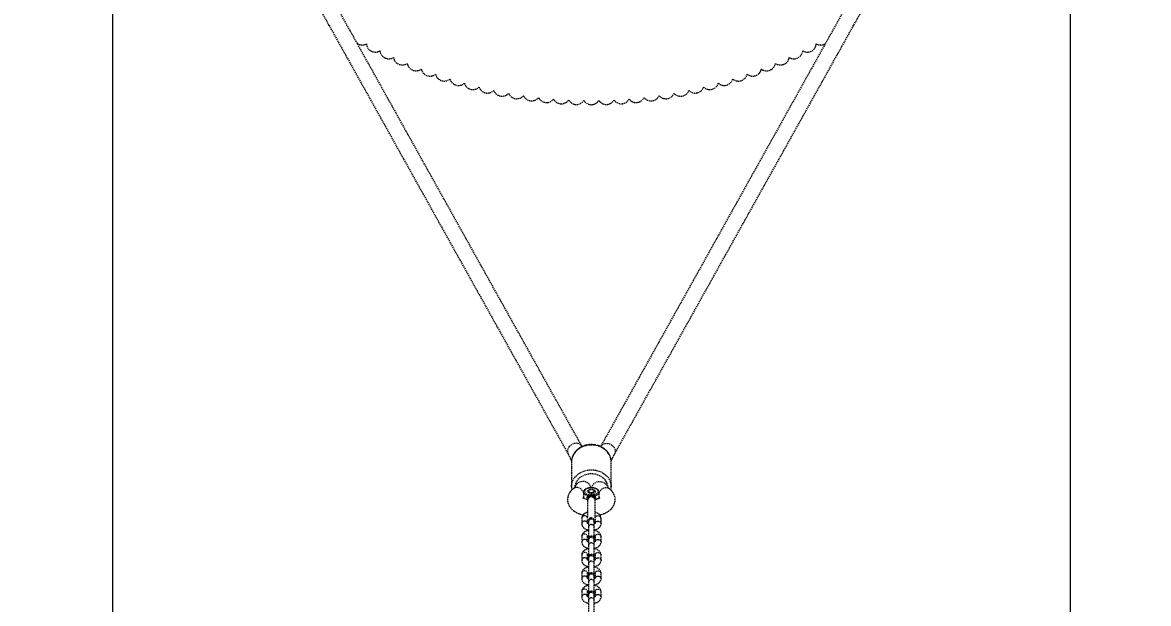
# Model space of a CAD drawing. Header units: millimetres. Extents: x -4197 to 3701, y -3900 to 3375.
# Drawn here: x -375 to 760, y -1017 to -431 of the extents above; entities that cross this region are included whole.
import ezdxf

# ---------------------------------------------------------------- set-up
doc = ezdxf.new("R2010")
doc.units = ezdxf.units.MM
doc.linetypes.add('HIDDEN', pattern=[1.905, 1.27, -0.635])
for name, color, linetype in [('DIKOM_ОБЪЕКТ', 7, 'Continuous'), ('DIKOM_РАЗМЕР_ЗОНА', 7, 'Continuous'), ('DIKOM_РАЗМЕР_ОБЪЕКТА', 7, 'Continuous')]:
    doc.layers.add(name, color=color, linetype=linetype)
doc.styles.add('style1', font='arialbd.ttf', dxfattribs={"width": 0.8})
doc.dimstyles.new('1-50', dxfattribs={"dimtxt": 300, "dimasz": 200, "dimexe": 100, "dimexo": 0, "dimgap": 100, "dimtad": 1, "dimtxsty": 'style1', "dimcen": 200, "dimclrd": 7, "dimclre": 7, "dimclrt": 7, "dimadec": 1, "dimazin": 2, "dimtfac": 1, "dimtmove": 0, "dimatfit": 2, "dimfxl": 0, "dimlwd": 25, "dimlwe": 18, "dimarcsym": 0})

# ---------------------------------------------------------------- blocks, each defined once
blk = doc.blocks.new('*D0')
at = {"layer": 'Defpoints', "color": 0, "transparency": 16777216}
for p in [(-3303.3, 145.9), (3700.7, 145.9), (-3303.3, -3800)]:
    blk.add_point(p, dxfattribs=at)
at = {"layer": 'DIKOM_РАЗМЕР_ЗОНА', "color": 7, "lineweight": 18, "transparency": 16777216}
for p, q in [((-3303.3, 145.9), (-3303.3, -3900)), ((3700.7, 145.9), (3700.7, -3900))]:
    blk.add_line(p, q, dxfattribs=at)
at = {"layer": 'DIKOM_РАЗМЕР_ЗОНА', "color": 7, "lineweight": 25, "transparency": 16777216}
blk.add_line((3500.7, -3800), (-3103.3, -3800), dxfattribs=at)
at = {"layer": 'DIKOM_РАЗМЕР_ЗОНА', "color": 7, "transparency": 16777216}
for points in [[(-3103.3, -3766.6), (-3103.3, -3833.3), (-3303.3, -3800)], [(3500.7, -3766.6), (3500.7, -3833.3), (3700.7, -3800)]]:
    blk.add_solid(points, dxfattribs=at)
at = {"layer": 'DIKOM_РАЗМЕР_ЗОНА', "color": 7, "transparency": 16777216, "insert": (198.7, -3521.3), "char_height": 300, "attachment_point": 5, "style": 'style1'}
blk.add_mtext('{\\fArial|b0|i0|c204|p34;\\H1.16667x;7005}', dxfattribs=at)
blk = doc.blocks.new('*D1')
at = {"layer": 'Defpoints', "color": 0, "transparency": 16777216}
for p in [(-283.7, 193.8), (681.2, 193.8), (-283.7, -2258.9)]:
    blk.add_point(p, dxfattribs=at)
at = {"layer": 'DIKOM_РАЗМЕР_ОБЪЕКТА', "color": 7, "lineweight": 18, "transparency": 16777216}
for p, q in [((-283.7, 193.8), (-283.7, -2358.9)), ((681.2, 193.8), (681.2, -2358.9))]:
    blk.add_line(p, q, dxfattribs=at)
at = {"layer": 'DIKOM_РАЗМЕР_ОБЪЕКТА', "color": 7, "lineweight": 25, "transparency": 16777216}
blk.add_line((481.2, -2258.9), (-83.7, -2258.9), dxfattribs=at)
at = {"layer": 'DIKOM_РАЗМЕР_ОБЪЕКТА', "color": 7, "transparency": 16777216}
for points in [[(-83.7, -2225.6), (-83.7, -2292.2), (-283.7, -2258.9)], [(481.2, -2225.6), (481.2, -2292.2), (681.2, -2258.9)]]:
    blk.add_solid(points, dxfattribs=at)
at = {"layer": 'DIKOM_РАЗМЕР_ОБЪЕКТА', "color": 7, "transparency": 16777216, "insert": (198.7, -1980.2), "char_height": 300, "attachment_point": 5, "style": 'style1'}
blk.add_mtext('{\\fArial|b0|i0|c204|p34;\\H1.16667x;965}', dxfattribs=at)
blk = doc.blocks.new('*D2')
at = {"layer": 'Defpoints', "color": 0, "transparency": 16777216}
for p in [(-934.1, 1825.4), (198.7, 1825.4), (198.7, -1533.6)]:
    blk.add_point(p, dxfattribs=at)
at = {"layer": 'DIKOM_РАЗМЕР_ОБЪЕКТА', "color": 7, "lineweight": 18, "transparency": 16777216}
for p, q in [((198.7, 1825.4), (-1034.1, 1825.4)), ((198.7, -1533.6), (-1034.1, -1533.6))]:
    blk.add_line(p, q, dxfattribs=at)
at = {"layer": 'DIKOM_РАЗМЕР_ОБЪЕКТА', "color": 7, "lineweight": 25, "transparency": 16777216}
blk.add_line((-934.1, -1333.6), (-934.1, 1625.4), dxfattribs=at)
at = {"layer": 'DIKOM_РАЗМЕР_ОБЪЕКТА', "color": 7, "transparency": 16777216}
for points in [[(-967.4, 1625.4), (-900.7, 1625.4), (-934.1, 1825.4)], [(-967.4, -1333.6), (-900.7, -1333.6), (-934.1, -1533.6)]]:
    blk.add_solid(points, dxfattribs=at)
at = {"layer": 'DIKOM_РАЗМЕР_ОБЪЕКТА', "color": 7, "transparency": 16777216, "insert": (-1212.9, 33.6), "char_height": 300, "attachment_point": 5, "rotation": 90, "style": 'style1'}
blk.add_mtext('{\\fArial|b0|i0|c204|p34;\\H1.16667x;3360}', dxfattribs=at)
blk = doc.blocks.new('*D3')
at = {"layer": 'Defpoints', "color": 0, "transparency": 16777216}
for p in [(-3721.9, 3375.4), (198.7, 3375.4), (198.7, -3083.6)]:
    blk.add_point(p, dxfattribs=at)
at = {"layer": 'DIKOM_РАЗМЕР_ЗОНА', "color": 7, "lineweight": 18, "transparency": 16777216}
for p, q in [((198.7, 3375.4), (-3821.9, 3375.4)), ((198.7, -3083.6), (-3821.9, -3083.6))]:
    blk.add_line(p, q, dxfattribs=at)
at = {"layer": 'DIKOM_РАЗМЕР_ЗОНА', "color": 7, "lineweight": 25, "transparency": 16777216}
blk.add_line((-3721.9, -2883.6), (-3721.9, 3175.4), dxfattribs=at)
at = {"layer": 'DIKOM_РАЗМЕР_ЗОНА', "color": 7, "transparency": 16777216}
for points in [[(-3755.3, 3175.4), (-3688.6, 3175.4), (-3721.9, 3375.4)], [(-3755.3, -2883.6), (-3688.6, -2883.6), (-3721.9, -3083.6)]]:
    blk.add_solid(points, dxfattribs=at)
at = {"layer": 'DIKOM_РАЗМЕР_ЗОНА', "color": 7, "transparency": 16777216, "insert": (-4000.6, 193.2), "char_height": 300, "attachment_point": 5, "rotation": 90, "style": 'style1'}
blk.add_mtext('{\\fArial|b0|i0|c204|p34;\\H1.16667x;6460}', dxfattribs=at)

msp = doc.modelspace()

# ---------------------------------------------------------------- linework, layer by layer
at = {"layer": 'DIKOM_ОБЪЕКТ', "color": 7, "linetype": 'HIDDEN', "lineweight": 15}
for p, q in [((189.287, -858.537), (-81.284, -373.295)), ((478.722, -373.295), (208.151, -858.537)), ((-95.258, -381.087), (175.313, -866.329)), ((222.126, -866.329), (492.697, -381.087)), ((178.719, -874.326), (178.719, -899.299)), ((218.719, -899.299), (218.719, -874.326)), ((178.719, -899.299), (178.722, -899.036)), ((190.844, -904.862), (190.844, -909.644)), ((196.34, -902.63), (195.547, -903.167)), ((201.891, -903.167), (201.098, -902.63)), ((206.594, -909.644), (206.594, -904.862)), ((194.919, -911.137), (194.919, -911.935)), ((194.919, -911.935), (194.919, -913.39)), ((194.919, -913.39), (194.919, -930.696)), ((202.519, -911.935), (202.519, -911.152)), ((202.519, -913.39), (202.519, -911.935)), ((202.519, -930.696), (202.519, -913.39)), ((188.969, -931.162), (188.969, -936.625)), ((194.969, -936.139), (194.969, -931.612)), ((195.719, -933.647), (195.719, -934.632)), ((195.719, -934.632), (195.719, -940.095)), ((195.719, -940.095), (195.719, -952.116)), ((201.719, -934.632), (201.719, -933.647)), ((201.719, -940.095), (201.719, -934.632)), ((201.719, -952.116), (201.719, -940.095)), ((202.469, -931.612), (202.469, -936.088)), ((208.469, -936.655), (208.469, -931.162)), ((188.969, -949.632), (188.969, -955.094)), ((194.969, -954.608), (194.969, -949.632)), ((195.719, -952.116), (195.719, -953.102)), ((195.719, -953.102), (195.719, -958.565)), ((201.719, -953.102), (201.719, -952.116)), ((201.719, -958.565), (201.719, -953.102)), ((202.469, -949.632), (202.469, -954.557)), ((208.469, -955.124), (208.469, -949.632)), ((195.719, -958.565), (195.719, -970.586)), ((201.719, -970.586), (201.719, -958.565)), ((188.969, -968.101), (188.969, -973.564)), ((194.969, -973.078), (194.969, -968.101)), ((195.719, -970.586), (195.719, -971.571)), ((195.719, -971.571), (195.719, -977.034)), ((201.719, -971.571), (201.719, -970.586)), ((201.719, -977.034), (201.719, -971.571)), ((202.469, -968.101), (202.469, -973.026)), ((208.469, -973.594), (208.469, -968.101)), ((188.969, -986.57), (188.969, -992.033)), ((194.969, -991.547), (194.969, -986.57)), ((195.719, -977.034), (195.719, -989.055)), ((201.719, -989.055), (201.719, -977.034)), ((202.469, -986.57), (202.469, -991.496)), ((208.469, -992.063), (208.469, -986.57)), ((195.719, -989.055), (195.719, -990.041)), ((195.719, -990.041), (195.719, -995.503)), ((195.719, -995.503), (195.719, -1007.524)), ((201.719, -990.041), (201.719, -989.055)), ((201.719, -995.503), (201.719, -990.041)), ((201.719, -1007.524), (201.719, -995.503)), ((188.969, -1005.04), (188.969, -1010.503)), ((194.969, -1010.017), (194.969, -1005.04)), ((195.719, -1007.524), (195.719, -1008.51)), ((195.719, -1008.51), (195.719, -1013.973)), ((201.719, -1008.51), (201.719, -1007.524)), ((201.719, -1013.973), (201.719, -1008.51)), ((202.469, -1005.04), (202.469, -1009.965)), ((208.469, -1010.533), (208.469, -1005.04)), ((195.719, -1013.973), (195.719, -1025.994)), ((201.719, -1025.994), (201.719, -1013.973))]:
    msp.add_line(p, q, dxfattribs=at)
at = {"layer": 'DIKOM_ОБЪЕКТ', "color": 7, "linetype": 'HIDDEN', "lineweight": 15, "flags": 128}
for points in [[(-66.587, -432.506), (-66.153, -433.495), (-65.235, -434.932)], [(462.676, -434.926), (463.59, -433.495), (464.022, -432.513)], [(189.286, -858.535), (188.883, -857.917), (187.878, -856.893), (186.612, -856.128), (185.144, -855.657), (183.543, -855.504), (181.884, -855.674), (180.244, -856.16), (178.701, -856.94), (177.326, -857.977), (176.183, -859.222), (175.327, -860.617), (174.796, -862.097), (174.617, -863.593)], [(218.719, -874.326), (218.574, -872.272), (218.076, -870.031), (217.233, -867.866), (216.06, -865.816), (214.577, -863.918), (212.811, -862.206), (210.793, -860.71), (208.561, -859.457), (206.152, -858.469), (203.611, -857.765), (200.982, -857.356), (198.314, -857.25), (195.652, -857.448), (193.045, -857.948), (190.54, -858.74), (188.18, -859.81), (186.009, -861.139), (184.064, -862.704), (182.381, -864.476), (180.989, -866.423), (179.914, -868.512), (179.174, -870.704), (178.783, -872.962), (178.719, -874.326)], [(208.152, -858.535), (208.555, -857.917), (209.561, -856.893), (210.827, -856.128), (212.295, -855.657), (213.896, -855.504), (215.554, -855.674), (217.194, -856.16), (218.737, -856.94), (220.113, -857.977), (221.255, -859.222), (222.112, -860.617), (222.642, -862.097), (222.822, -863.593)], [(174.617, -863.593), (174.796, -865.034), (175.312, -866.328)], [(222.822, -863.593), (222.642, -865.034), (222.127, -866.328)], [(178.722, -899.036), (178.783, -897.934), (179.174, -895.677), (179.914, -893.485), (180.989, -891.396), (182.381, -889.448), (184.064, -887.676), (186.009, -886.112), (188.18, -884.783), (190.54, -883.713), (193.045, -882.921), (195.652, -882.421), (198.314, -882.222), (200.982, -882.329), (203.611, -882.738), (206.152, -883.442), (208.561, -884.43), (210.793, -885.683), (212.811, -887.178), (214.577, -888.891), (216.06, -890.789), (217.233, -892.838), (218.076, -895.003), (218.574, -897.245), (218.719, -899.385)], [(215.709, -900.355), (215.706, -900.283), (215.427, -898.177), (214.791, -896.128), (213.813, -894.18), (212.514, -892.375), (210.92, -890.75), (209.066, -889.341), (206.992, -888.177), (204.742, -887.283), (202.363, -886.679), (199.906, -886.377), (197.424, -886.384), (194.97, -886.699), (192.596, -887.316), (190.352, -888.222), (188.287, -889.397), (186.443, -890.816), (184.862, -892.45), (183.576, -894.263), (182.612, -896.216), (181.992, -898.268), (181.729, -900.36)], [(198.193, -900.31), (198.172, -900.121), (197.8, -898.678), (197.074, -897.337), (196.027, -896.161), (194.709, -895.205), (193.18, -894.513), (191.513, -894.118), (189.786, -894.038), (188.079, -894.277), (186.472, -894.824), (185.04, -895.653), (183.85, -896.725), (182.959, -897.991), (182.406, -899.391), (182.309, -899.841)], [(199.247, -900.294), (199.266, -900.121), (199.638, -898.678), (200.364, -897.337), (201.411, -896.161), (202.73, -895.205), (204.258, -894.513), (205.925, -894.118), (207.652, -894.038), (209.359, -894.277), (210.967, -894.824), (212.398, -895.653), (213.588, -896.725), (214.48, -897.991), (215.032, -899.391), (215.125, -899.813)], [(190.896, -904.76), (190.651, -904.365), (189.607, -902.989), (188.397, -901.811), (187.077, -900.886), (185.71, -900.257), (184.358, -899.954), (183.086, -899.99), (181.952, -900.364), (181.578, -900.586)], [(195.26, -908.542), (193.83, -908.074), (192.626, -907.457), (191.702, -906.721), (191.101, -905.9), (190.851, -905.031), (190.844, -904.834)], [(201.739, -907.221), (203.087, -906.77), (204.198, -906.168), (205.01, -905.45), (205.481, -904.653), (205.585, -903.821), (205.315, -902.999), (204.687, -902.232), (203.735, -901.561), (202.51, -901.024), (201.08, -900.648), (199.521, -900.455), (197.918, -900.455), (196.359, -900.648), (194.928, -901.024), (193.703, -901.561), (192.751, -902.232), (192.123, -902.999), (191.854, -903.821), (191.957, -904.653), (192.428, -905.45), (193.241, -906.168), (194.351, -906.77), (195.699, -907.221)], [(202.719, -904.008), (202.542, -904.621), (202.024, -905.18), (201.213, -905.635), (200.181, -905.945), (199.018, -906.083), (197.829, -906.036), (196.719, -905.81), (195.787, -905.423), (195.115, -904.91), (194.764, -904.318), (194.764, -903.697), (195.115, -903.105), (195.787, -902.592), (196.719, -902.205), (197.829, -901.979), (199.018, -901.932), (200.181, -902.07), (201.213, -902.38), (202.024, -902.835), (202.542, -903.394), (202.719, -904.008)], [(201.719, -903.581), (201.538, -903.047), (201.017, -902.577), (200.219, -902.229), (199.24, -902.043), (198.198, -902.043), (197.219, -902.229), (196.421, -902.577), (195.9, -903.047), (195.719, -903.581), (195.9, -904.114), (196.421, -904.584), (197.219, -904.932), (198.198, -905.118), (199.24, -905.118), (200.219, -904.932), (201.017, -904.584), (201.538, -904.114), (201.719, -903.581)], [(206.594, -904.889), (206.588, -905.031), (206.337, -905.9), (205.736, -906.721), (204.812, -907.457), (203.608, -908.074), (202.179, -908.542)], [(206.549, -904.749), (206.788, -904.365), (207.832, -902.989), (209.042, -901.811), (210.361, -900.886), (211.729, -900.257), (213.08, -899.954), (214.352, -899.99), (215.486, -900.364), (215.861, -900.586)], [(202.519, -911.935), (202.333, -910.932), (201.793, -910.028), (200.953, -909.31), (199.893, -908.849), (198.719, -908.69), (197.545, -908.849), (196.486, -909.31), (195.645, -910.028), (195.105, -910.932), (194.919, -911.935)], [(194.969, -949.632), (194.788, -948.755), (194.267, -947.985), (193.469, -947.413), (192.49, -947.108), (191.448, -947.108), (190.469, -947.413), (189.671, -947.985), (189.15, -948.755), (188.969, -949.632)], [(202.469, -949.632), (202.65, -948.755), (203.171, -947.985), (203.969, -947.413), (204.948, -947.108), (205.99, -947.108), (206.969, -947.413), (207.767, -947.985), (208.288, -948.755), (208.469, -949.632)], [(194.969, -968.101), (194.788, -967.225), (194.267, -966.454), (193.469, -965.882), (192.49, -965.578), (191.448, -965.578), (190.469, -965.882), (189.671, -966.454), (189.15, -967.225), (188.969, -968.101)], [(202.469, -968.101), (202.65, -967.225), (203.171, -966.454), (203.969, -965.882), (204.948, -965.578), (205.99, -965.578), (206.969, -965.882), (207.767, -966.454), (208.288, -967.225), (208.469, -968.101)], [(194.969, -986.57), (194.788, -985.694), (194.267, -984.924), (193.469, -984.352), (192.49, -984.047), (191.448, -984.047), (190.469, -984.352), (189.671, -984.924), (189.15, -985.694), (188.969, -986.57)], [(202.469, -986.57), (202.65, -985.694), (203.171, -984.924), (203.969, -984.352), (204.948, -984.047), (205.99, -984.047), (206.969, -984.352), (207.767, -984.924), (208.288, -985.694), (208.469, -986.57)], [(194.969, -1005.04), (194.788, -1004.164), (194.267, -1003.393), (193.469, -1002.821), (192.49, -1002.517), (191.448, -1002.517), (190.469, -1002.821), (189.671, -1003.393), (189.15, -1004.164), (188.969, -1005.04)], [(202.469, -1005.04), (202.65, -1004.164), (203.171, -1003.393), (203.969, -1002.821), (204.948, -1002.517), (205.99, -1002.517), (206.969, -1002.821), (207.767, -1003.393), (208.288, -1004.164), (208.469, -1005.04)]]:
    msp.add_lwpolyline(points, dxfattribs=at)
at = {"layer": 'DIKOM_ОБЪЕКТ', "color": 7, "linetype": 'HIDDEN', "lineweight": 15}
for centre, radius, start, end in [((-32.298, -444.935), 9, 237.835474, 298.627792), ((-19.017, -452.083), 9, 184.793058, 300.457637), ((416.455, -452.083), 9, 239.542347, 355.206925), ((429.735, -444.935), 9, 241.372191, 302.178745), ((-5.515, -458.804), 9, 186.613435, 302.285202), ((402.952, -458.804), 9, 237.714782, 353.386548), ((8.195, -465.093), 9, 188.436239, 304.097216), ((22.096, -470.94), 9, 190.274372, 305.930918), ((375.342, -470.94), 9, 234.069066, 349.725611), ((389.243, -465.093), 9, 235.902767, 351.563744), ((36.177, -476.343), 9, 192.090727, 307.759001), ((50.424, -481.294), 9, 193.91294, 309.58228), ((347.013, -481.294), 9, 230.417703, 346.087043), ((361.26, -476.343), 9, 232.240982, 347.909257), ((64.821, -485.789), 9, 195.73998, 311.4164), ((79.356, -489.823), 9, 197.556326, 313.232762), ((94.01, -493.392), 9, 199.390428, 315.046474), ((303.427, -493.392), 9, 224.953509, 340.609555), ((318.081, -489.823), 9, 226.767221, 342.443657), ((332.616, -485.789), 9, 228.583584, 344.260003), ((108.769, -496.493), 9, 201.226762, 316.888175), ((123.621, -499.122), 9, 203.035218, 318.706621), ((138.549, -501.276), 9, 204.867133, 320.531731), ((153.538, -502.955), 9, 206.692245, 322.364069), ((168.573, -504.154), 9, 208.510277, 324.173864), ((183.637, -504.875), 9, 210.350683, 326.017461), ((198.719, -505.115), 9, 212.157353, 327.835228), ((213.8, -504.875), 9, 213.99008, 329.6493), ((228.864, -504.154), 9, 215.826119, 331.489706), ((243.9, -502.955), 9, 217.635914, 333.307738), ((258.888, -501.276), 9, 219.468252, 335.13285), ((273.816, -499.122), 9, 221.293362, 336.964765), ((288.668, -496.493), 9, 223.111809, 338.773221), ((196.372, -904.634), 1.683, 119.341917, 165.804743), ((200.93, -904.738), 1.843, 16.310894, 58.542447), ((193.386, -909.585), 2.542, 181.318957, 225.244402), ((198.719, -913.39), 3.8, 0, 180), ((204.041, -909.584), 2.554, 314.014635, 358.648253), ((191.994, -931.56), 3.05, 16.440643, 172.512072), ((205.445, -931.56), 3.05, 7.487928, 163.559357), ((191.995, -937.026), 3.053, 17.319935, 172.458441), ((198.719, -933.647), 3, 0, 180), ((198.477, -934.824), 2.764, 84.973275, 176.02172), ((198.477, -940.287), 2.764, 84.973275, 176.02172), ((198.928, -934.863), 2.8, 4.722607, 94.282399), ((198.928, -940.326), 2.8, 4.722607, 94.282399), ((191.995, -955.495), 3.053, 17.319935, 172.458441), ((198.719, -952.116), 3, 0, 180), ((198.477, -953.294), 2.764, 84.973275, 176.02172), ((198.928, -953.332), 2.8, 4.722607, 94.282399), ((198.477, -958.756), 2.764, 84.973275, 176.02172), ((198.928, -958.795), 2.8, 4.722607, 94.282399), ((191.995, -973.964), 3.053, 17.319935, 172.458441), ((198.719, -970.586), 3, 0, 180), ((198.477, -971.763), 2.764, 84.973275, 176.02172), ((198.477, -977.226), 2.764, 84.973275, 176.02172), ((198.928, -971.802), 2.8, 4.722607, 94.282399), ((198.928, -977.264), 2.8, 4.722607, 94.282399), ((198.719, -989.055), 3, 0, 180), ((191.995, -992.434), 3.053, 17.319935, 172.458441), ((198.477, -990.232), 2.764, 84.973275, 176.02172), ((198.477, -995.695), 2.764, 84.973275, 176.02172), ((198.928, -990.271), 2.8, 4.722607, 94.282399), ((198.928, -995.734), 2.8, 4.722607, 94.282399), ((191.995, -1010.903), 3.053, 17.319935, 172.458441), ((198.719, -1007.524), 3, 0, 180), ((198.477, -1008.702), 2.764, 84.973275, 176.02172), ((198.928, -1008.74), 2.8, 4.722607, 94.282399), ((198.477, -1014.164), 2.764, 84.973275, 176.02172), ((198.928, -1014.203), 2.8, 4.722607, 94.282399)]:
    msp.add_arc(centre, radius, start, end, dxfattribs=at)
for points, knots in [([(218.689, -874.535), (218.69, -873.978), (218.695, -872.686), (218.33, -870.679), (217.664, -868.555), (216.69, -866.524), (215.438, -864.617), (213.921, -862.861), (212.164, -861.285), (210.191, -859.912), (208.035, -858.767), (205.728, -857.866), (203.308, -857.226), (200.812, -856.857), (198.281, -856.766), (195.755, -856.954), (193.273, -857.419), (190.876, -858.156), (188.602, -859.154), (186.488, -860.397), (184.57, -861.868), (182.881, -863.541), (181.447, -865.389), (180.296, -867.38), (179.436, -869.481), (178.917, -871.654), (178.691, -873.255), (178.735, -874.115), (178.742, -874.238)], [0, 0, 0, 0, 0.0298086, 0.06920906, 0.10860934, 0.14808405, 0.18769131, 0.22746514, 0.26741438, 0.30752719, 0.34777905, 0.38814105, 0.42858622, 0.46909295, 0.50964577, 0.55023394, 0.59084728, 0.63147504, 0.67210227, 0.71270637, 0.7532556, 0.79371011, 0.83402637, 0.87416527, 0.91410258, 0.95383837, 0.99340174, 1, 1, 1, 1]), ([(175.313, -866.329), (175.649, -866.949), (176.645, -868.783), (177.825, -871.232), (178.516, -873.061), (178.746, -873.671)], [0, 0, 0, 0, 0.25357418, 0.75104892, 1, 1, 1, 1]), ([(218.669, -873.693), (219.075, -872.676), (219.944, -870.501), (221.18, -868.047), (221.97, -866.611), (222.126, -866.329)], [0, 0, 0, 0, 0.41391816, 0.88483418, 1, 1, 1, 1]), ([(181.581, -900.583), (181.187, -900.861), (180.191, -901.564), (178.778, -902.833), (177.414, -904.399), (176.323, -906.069), (175.503, -907.825), (174.943, -909.703), (174.68, -911.67), (174.743, -913.674), (175.116, -915.605), (175.774, -917.439), (176.696, -919.165), (177.872, -920.778), (179.301, -922.278), (180.988, -923.66), (182.936, -924.91), (185.126, -926.012), (187.529, -926.917), (189.301, -927.472), (190.286, -927.666), (190.383, -927.685)], [0, 0, 0, 0, 0.03831058, 0.09688787, 0.15271127, 0.2061833, 0.25790342, 0.30847853, 0.36298806, 0.41602012, 0.46813289, 0.51991893, 0.572164, 0.62566872, 0.68121338, 0.73941935, 0.80047232, 0.86384675, 0.92843229, 0.9929263, 1, 1, 1, 1]), ([(178.734, -899.024), (178.735, -899.701), (178.737, -900.904), (178.996, -902.083), (179.109, -902.599)], [0, 0, 0, 0, 0.56245966, 1, 1, 1, 1]), ([(182.442, -899.854), (182.441, -899.856), (182.44, -899.861), (182.206, -900.117), (181.854, -900.397), (181.612, -900.562), (181.581, -900.583)], [0, 0, 0, 0, 0.25149249, 0.61144789, 0.94930788, 1, 1, 1, 1]), ([(206.557, -904.898), (206.56, -904.684), (206.569, -904.153), (206.222, -903.346), (205.612, -902.53), (204.731, -901.808), (203.601, -901.193), (202.258, -900.718), (200.772, -900.405), (199.208, -900.264), (197.628, -900.297), (196.089, -900.504), (194.649, -900.881), (193.358, -901.421), (192.269, -902.122), (191.462, -902.94), (191.003, -903.833), (190.807, -904.476), (190.853, -904.8), (190.856, -904.826)], [0, 0, 0, 0, 0.0392049, 0.09696847, 0.1557479, 0.21810029, 0.28359246, 0.35004235, 0.41615543, 0.48191796, 0.54754765, 0.61328937, 0.6793571, 0.74606846, 0.81372197, 0.8821265, 0.93984268, 0.99530192, 1, 1, 1, 1]), ([(195.463, -907.82), (195.486, -907.724), (195.526, -907.555), (195.601, -907.377), (195.656, -907.276), (195.688, -907.235), (195.699, -907.221)], [0, 0, 0, 0, 0.3916532, 0.68902122, 0.89184106, 1, 1, 1, 1]), ([(198.719, -907.591), (198.2, -907.575), (197.152, -907.543), (196.186, -907.329), (195.699, -907.221)], [0, 0, 0, 0, 0.49552062, 1, 1, 1, 1]), ([(201.739, -907.221), (201.252, -907.329), (200.286, -907.543), (199.238, -907.575), (198.719, -907.591)], [0, 0, 0, 0, 0.50447938, 1, 1, 1, 1]), ([(198.719, -907.591), (198.719, -907.682), (198.719, -907.849), (198.719, -908.024), (198.719, -908.104)], [0, 0, 0, 0, 0.54330565, 1, 1, 1, 1]), ([(201.739, -907.221), (201.751, -907.235), (201.783, -907.276), (201.837, -907.377), (201.912, -907.555), (201.952, -907.724), (201.975, -907.82)], [0, 0, 0, 0, 0.108158942, 0.310978778, 0.608346805, 1, 1, 1, 1]), ([(207.035, -927.677), (207.64, -927.535), (209.13, -927.187), (211.376, -926.396), (213.765, -925.321), (215.899, -924.051), (217.739, -922.638), (219.259, -921.137), (220.509, -919.525), (221.489, -917.818), (222.219, -915.97), (222.659, -914.006), (222.769, -911.975), (222.555, -910.002), (222.044, -908.115), (221.258, -906.332), (220.215, -904.659), (218.917, -903.101), (217.461, -901.729), (216.369, -900.949), (215.858, -900.583)], [0, 0, 0, 0, 0.04472634, 0.11009745, 0.1767325, 0.24457853, 0.30461386, 0.36199838, 0.41676521, 0.46941933, 0.52057856, 0.57616828, 0.62994334, 0.68244905, 0.73429374, 0.78618324, 0.83891081, 0.89327645, 0.95001054, 1, 1, 1, 1]), ([(215.858, -900.583), (215.737, -900.498), (215.403, -900.263), (215.089, -899.977), (214.966, -899.807), (214.988, -899.845), (214.991, -899.852)], [0, 0, 0, 0, 0.20357758, 0.56343146, 0.92737907, 1, 1, 1, 1]), ([(218.336, -902.616), (218.37, -902.494), (218.602, -901.656), (218.726, -900.565), (218.693, -899.608), (218.686, -899.389)], [0, 0, 0, 0, 0.11661825, 0.79749167, 1, 1, 1, 1]), ([(194.796, -912.274), (194.322, -912.175), (193.365, -911.976), (192.16, -911.579), (191.199, -911.162), (190.552, -910.79), (190.213, -910.522), (190.2, -910.506), (190.194, -910.499)], [0, 0, 0, 0, 0.1775241, 0.35770178, 0.53238088, 0.70167066, 0.86749199, 1, 1, 1, 1]), ([(190.865, -909.437), (190.859, -909.468), (190.786, -909.814), (190.907, -910.441), (191.181, -910.96), (191.303, -911.191)], [0, 0, 0, 0, 0.05320046, 0.57821273, 1, 1, 1, 1]), ([(194.796, -912.274), (194.681, -911.961), (194.499, -911.466), (194.431, -910.5), (194.566, -909.474), (195.038, -908.84), (195.26, -908.542)], [0, 0, 0, 0, 0.21951605, 0.34735123, 0.69338373, 1, 1, 1, 1]), ([(194.922, -911.137), (194.92, -911.165), (194.918, -911.222), (194.926, -911.283), (194.93, -911.314)], [0, 0, 0, 0, 0.48874374, 1, 1, 1, 1]), ([(195.633, -909.508), (195.437, -909.72), (195.072, -910.117), (194.922, -910.741), (194.922, -911.088), (194.922, -911.137)], [0, 0, 0, 0, 0.49811284, 0.92760735, 1, 1, 1, 1]), ([(195.26, -908.542), (195.282, -908.512), (195.332, -908.443), (195.374, -908.28), (195.417, -908.065), (195.447, -907.907), (195.463, -907.82)], [0, 0, 0, 0, 0.17712833, 0.39684243, 0.66940376, 1, 1, 1, 1]), ([(195.26, -908.542), (195.292, -908.556), (195.365, -908.587), (195.462, -908.687), (195.554, -908.824), (195.593, -908.936), (195.614, -908.997)], [0, 0, 0, 0, 0.17875736, 0.39997527, 0.67268391, 1, 1, 1, 1]), ([(195.463, -907.82), (196.047, -907.89), (197.105, -908.017), (198.219, -908.077), (198.719, -908.104)], [0, 0, 0, 0, 0.55145188, 1, 1, 1, 1]), ([(195.614, -908.997), (195.851, -908.887), (196.312, -908.674), (197.367, -908.251), (198.206, -908.16), (198.719, -908.104)], [0, 0, 0, 0, 0.29274209, 0.56760684, 1, 1, 1, 1]), ([(195.614, -908.997), (195.631, -909.07), (195.66, -909.197), (195.66, -909.351), (195.647, -909.448), (195.636, -909.492), (195.633, -909.508)], [0, 0, 0, 0, 0.39687895, 0.69515509, 0.89594707, 1, 1, 1, 1]), ([(195.633, -909.508), (195.848, -909.348), (196.252, -909.049), (197.048, -908.754), (197.871, -908.576), (198.441, -908.555), (198.719, -908.545)], [0, 0, 0, 0, 0.28678324, 0.53723319, 0.77459732, 1, 1, 1, 1]), ([(201.975, -907.82), (201.392, -907.89), (200.334, -908.017), (199.219, -908.077), (198.719, -908.104)], [0, 0, 0, 0, 0.551448193, 1, 1, 1, 1]), ([(198.719, -908.545), (198.719, -908.471), (198.719, -908.326), (198.719, -908.177), (198.719, -908.104)], [0, 0, 0, 0, 0.511437368, 1, 1, 1, 1]), ([(201.825, -908.997), (201.587, -908.887), (201.126, -908.674), (200.072, -908.251), (199.232, -908.16), (198.719, -908.104)], [0, 0, 0, 0, 0.2927458, 0.56761241, 1, 1, 1, 1]), ([(198.719, -908.545), (198.997, -908.555), (199.568, -908.576), (200.391, -908.754), (201.187, -909.049), (201.59, -909.348), (201.806, -909.508)], [0, 0, 0, 0, 0.225381805, 0.462766639, 0.713186548, 1, 1, 1, 1]), ([(201.806, -909.508), (201.802, -909.492), (201.791, -909.448), (201.778, -909.351), (201.778, -909.197), (201.808, -909.07), (201.825, -908.997)], [0, 0, 0, 0, 0.10405529, 0.30485044, 0.60312822, 1, 1, 1, 1]), ([(202.482, -911.151), (202.495, -911.032), (202.513, -910.878), (202.47, -910.627), (202.355, -910.155), (202.097, -909.768), (201.833, -909.532), (201.806, -909.508)], [0, 0, 0, 0, 0.16327402, 0.21258094, 0.39444287, 0.93803212, 1, 1, 1, 1]), ([(201.825, -908.997), (201.846, -908.936), (201.884, -908.825), (201.977, -908.687), (202.074, -908.587), (202.146, -908.556), (202.179, -908.542)], [0, 0, 0, 0, 0.32733003, 0.60005573, 0.8212679, 1, 1, 1, 1]), ([(201.975, -907.82), (201.992, -907.907), (202.022, -908.065), (202.064, -908.28), (202.107, -908.443), (202.156, -908.512), (202.179, -908.542)], [0, 0, 0, 0, 0.330596235, 0.603157571, 0.822871673, 1, 1, 1, 1]), ([(202.179, -908.542), (202.209, -908.576), (202.512, -908.915), (202.797, -909.447), (203.001, -910.412), (203.026, -911.292), (202.732, -912.01), (202.626, -912.267)], [0, 0, 0, 0, 0.03746757, 0.37481631, 0.49078188, 0.81781284, 1, 1, 1, 1]), ([(207.246, -910.497), (207.24, -910.504), (207.227, -910.52), (206.916, -910.768), (206.337, -911.108), (205.484, -911.5), (204.368, -911.878), (203.389, -912.146), (202.761, -912.246), (202.626, -912.267)], [0, 0, 0, 0, 0.13051963, 0.2866394, 0.44461654, 0.60719947, 0.77635067, 0.95218232, 1, 1, 1, 1]), ([(206.122, -911.193), (206.189, -911.094), (206.435, -910.735), (206.603, -910.156), (206.564, -909.694), (206.551, -909.536)], [0, 0, 0, 0, 0.19986041, 0.72586776, 1, 1, 1, 1]), ([(194.822, -925.179), (194.521, -925.256), (193.658, -925.478), (192.429, -926.047), (191.189, -926.846), (190.22, -927.776), (189.517, -928.816), (189.058, -929.955), (188.999, -930.758), (188.969, -931.162)], [0, 0, 0, 0, 0.09394089, 0.2700032, 0.43279163, 0.58513568, 0.72710798, 0.86273562, 1, 1, 1, 1]), ([(208.469, -931.162), (208.447, -930.814), (208.399, -930.063), (208, -928.972), (207.35, -927.942), (206.466, -927.03), (205.343, -926.236), (204.07, -925.594), (203.106, -925.309), (202.658, -925.177)], [0, 0, 0, 0, 0.11884751, 0.25615305, 0.39358332, 0.5370947, 0.69117816, 0.85636479, 1, 1, 1, 1]), ([(188.969, -936.625), (188.991, -936.973), (189.039, -937.724), (189.439, -938.816), (190.088, -939.845), (190.973, -940.757), (192.092, -941.556), (193.455, -942.213), (194.69, -942.643), (195.488, -942.781), (195.719, -942.821)], [0, 0, 0, 0, 0.10834975, 0.23352714, 0.35881824, 0.48965331, 0.63012662, 0.78072237, 0.93662123, 1, 1, 1, 1]), ([(195.719, -936.611), (195.553, -936.543), (195.161, -936.382), (194.867, -936.144), (194.854, -936.127), (194.849, -936.12)], [0, 0, 0, 0, 0.29231787, 0.68836663, 1, 1, 1, 1]), ([(202.587, -936.127), (202.591, -936.123), (202.604, -936.109), (202.375, -936.302), (202.054, -936.5), (201.766, -936.599), (201.719, -936.615)], [0, 0, 0, 0, 0.18846463, 0.55626528, 0.9287072, 1, 1, 1, 1]), ([(201.719, -942.838), (201.774, -942.83), (202.405, -942.738), (203.54, -942.375), (205.014, -941.749), (206.249, -940.939), (207.219, -940.012), (207.921, -938.971), (208.381, -937.832), (208.44, -937.029), (208.469, -936.625)], [0, 0, 0, 0, 0.01487824, 0.17159906, 0.3325711, 0.48140696, 0.62069363, 0.75049751, 0.87450052, 1, 1, 1, 1]), ([(202.585, -936.128), (202.612, -935.964), (202.695, -935.467), (203.308, -934.769), (204.287, -934.196), (205.47, -933.996), (206.648, -934.196), (207.64, -934.766), (208.334, -935.619), (208.424, -936.29), (208.469, -936.625)], [0, 0, 0, 0, 0.0657501, 0.19921437, 0.33267864, 0.46614291, 0.59960719, 0.73307146, 0.86653573, 1, 1, 1, 1]), ([(195.719, -943.419), (195.664, -943.427), (195.033, -943.519), (193.898, -943.881), (192.424, -944.507), (191.19, -945.317), (190.219, -946.245), (189.517, -947.285), (189.058, -948.425), (188.999, -949.228), (188.969, -949.632)], [0, 0, 0, 0, 0.01487824, 0.17159906, 0.3325711, 0.48140696, 0.62069363, 0.75049751, 0.87450052, 1, 1, 1, 1]), ([(194.852, -950.129), (194.847, -950.134), (194.834, -950.148), (195.063, -949.955), (195.385, -949.756), (195.673, -949.658), (195.719, -949.642)], [0, 0, 0, 0, 0.19119118, 0.55775612, 0.92894673, 1, 1, 1, 1]), ([(208.469, -949.632), (208.447, -949.283), (208.399, -948.532), (208, -947.441), (207.351, -946.411), (206.465, -945.5), (205.346, -944.701), (203.983, -944.044), (202.748, -943.613), (201.95, -943.475), (201.719, -943.435)], [0, 0, 0, 0, 0.10834975, 0.23352714, 0.35881824, 0.48965331, 0.63012662, 0.78072237, 0.93662123, 1, 1, 1, 1]), ([(201.719, -949.645), (201.886, -949.714), (202.278, -949.875), (202.571, -950.113), (202.584, -950.129), (202.59, -950.137)], [0, 0, 0, 0, 0.29231787, 0.68836663, 1, 1, 1, 1]), ([(202.585, -954.597), (202.612, -954.433), (202.695, -953.937), (203.308, -953.238), (204.287, -952.665), (205.47, -952.466), (206.648, -952.666), (207.64, -953.236), (208.334, -954.088), (208.424, -954.759), (208.469, -955.094)], [0, 0, 0, 0, 0.0657501, 0.19921437, 0.33267864, 0.46614291, 0.59960719, 0.73307146, 0.86653573, 1, 1, 1, 1]), ([(188.969, -955.094), (188.991, -955.443), (189.039, -956.194), (189.439, -957.285), (190.088, -958.315), (190.973, -959.226), (192.092, -960.025), (193.455, -960.682), (194.69, -961.113), (195.488, -961.251), (195.719, -961.291)], [0, 0, 0, 0, 0.10834975, 0.23352714, 0.35881824, 0.48965331, 0.63012662, 0.78072237, 0.93662123, 1, 1, 1, 1]), ([(195.719, -961.888), (195.664, -961.896), (195.033, -961.988), (193.898, -962.351), (192.424, -962.977), (191.19, -963.787), (190.219, -964.714), (189.517, -965.755), (189.058, -966.894), (188.999, -967.697), (188.969, -968.101)], [0, 0, 0, 0, 0.01487824, 0.17159906, 0.3325711, 0.48140696, 0.62069363, 0.75049751, 0.87450052, 1, 1, 1, 1]), ([(195.719, -955.081), (195.553, -955.012), (195.161, -954.851), (194.867, -954.613), (194.854, -954.597), (194.849, -954.589)], [0, 0, 0, 0, 0.29231787, 0.68836663, 1, 1, 1, 1]), ([(202.587, -954.597), (202.591, -954.592), (202.604, -954.578), (202.375, -954.771), (202.054, -954.97), (201.766, -955.068), (201.719, -955.084)], [0, 0, 0, 0, 0.18846463, 0.55626528, 0.9287072, 1, 1, 1, 1]), ([(201.719, -961.307), (201.774, -961.299), (202.405, -961.207), (203.54, -960.845), (205.014, -960.219), (206.249, -959.409), (207.219, -958.481), (207.921, -957.441), (208.381, -956.301), (208.44, -955.498), (208.469, -955.094)], [0, 0, 0, 0, 0.01487824, 0.17159906, 0.3325711, 0.48140696, 0.62069363, 0.75049751, 0.87450052, 1, 1, 1, 1]), ([(208.469, -968.101), (208.447, -967.753), (208.399, -967.002), (208, -965.91), (207.351, -964.881), (206.465, -963.969), (205.346, -963.17), (203.983, -962.513), (202.748, -962.083), (201.95, -961.944), (201.719, -961.905)], [0, 0, 0, 0, 0.10834975, 0.23352714, 0.35881824, 0.48965331, 0.63012662, 0.78072237, 0.93662123, 1, 1, 1, 1]), ([(188.969, -973.564), (188.991, -973.912), (189.039, -974.663), (189.439, -975.754), (190.088, -976.784), (190.973, -977.695), (192.092, -978.495), (193.455, -979.151), (194.69, -979.582), (195.488, -979.72), (195.719, -979.76)], [0, 0, 0, 0, 0.10834975, 0.23352714, 0.35881824, 0.48965331, 0.63012662, 0.78072237, 0.93662123, 1, 1, 1, 1]), ([(194.852, -968.599), (194.847, -968.604), (194.834, -968.618), (195.063, -968.424), (195.385, -968.226), (195.673, -968.127), (195.719, -968.111)], [0, 0, 0, 0, 0.19119118, 0.55775612, 0.92894673, 1, 1, 1, 1]), ([(195.719, -973.55), (195.553, -973.482), (195.161, -973.321), (194.867, -973.083), (194.854, -973.066), (194.849, -973.059)], [0, 0, 0, 0, 0.29231787, 0.68836663, 1, 1, 1, 1]), ([(201.719, -968.115), (201.886, -968.183), (202.278, -968.344), (202.571, -968.582), (202.584, -968.599), (202.59, -968.606)], [0, 0, 0, 0, 0.29231787, 0.68836663, 1, 1, 1, 1]), ([(202.587, -973.066), (202.591, -973.061), (202.604, -973.047), (202.375, -973.24), (202.054, -973.439), (201.766, -973.538), (201.719, -973.553)], [0, 0, 0, 0, 0.18846463, 0.55626528, 0.9287072, 1, 1, 1, 1]), ([(201.719, -979.777), (201.774, -979.769), (202.405, -979.676), (203.54, -979.314), (205.014, -978.688), (206.249, -977.878), (207.219, -976.95), (207.921, -975.91), (208.381, -974.771), (208.44, -973.968), (208.469, -973.564)], [0, 0, 0, 0, 0.01487824, 0.17159906, 0.3325711, 0.48140696, 0.62069363, 0.75049751, 0.87450052, 1, 1, 1, 1]), ([(202.585, -973.066), (202.612, -972.902), (202.695, -972.406), (203.308, -971.708), (204.287, -971.134), (205.47, -970.935), (206.648, -971.135), (207.64, -971.705), (208.334, -972.558), (208.424, -973.228), (208.469, -973.564)], [0, 0, 0, 0, 0.0657501, 0.19921437, 0.33267864, 0.46614291, 0.59960719, 0.73307146, 0.86653573, 1, 1, 1, 1]), ([(195.719, -980.358), (195.664, -980.366), (195.033, -980.458), (193.898, -980.82), (192.424, -981.446), (191.19, -982.256), (190.219, -983.184), (189.517, -984.224), (189.058, -985.363), (188.999, -986.166), (188.969, -986.57)], [0, 0, 0, 0, 0.01487824, 0.17159906, 0.3325711, 0.48140696, 0.62069363, 0.75049751, 0.87450052, 1, 1, 1, 1]), ([(194.852, -987.068), (194.847, -987.073), (194.834, -987.087), (195.063, -986.894), (195.385, -986.695), (195.673, -986.597), (195.719, -986.581)], [0, 0, 0, 0, 0.19119118, 0.55775612, 0.92894673, 1, 1, 1, 1]), ([(208.469, -986.57), (208.447, -986.222), (208.399, -985.471), (208, -984.38), (207.351, -983.35), (206.465, -982.439), (205.346, -981.639), (203.983, -980.983), (202.748, -980.552), (201.95, -980.414), (201.719, -980.374)], [0, 0, 0, 0, 0.10834975, 0.23352714, 0.35881824, 0.48965331, 0.63012662, 0.78072237, 0.93662123, 1, 1, 1, 1]), ([(201.719, -986.584), (201.886, -986.652), (202.278, -986.813), (202.571, -987.051), (202.584, -987.068), (202.59, -987.076)], [0, 0, 0, 0, 0.29231787, 0.68836663, 1, 1, 1, 1]), ([(188.969, -992.033), (188.991, -992.382), (189.039, -993.132), (189.439, -994.224), (190.088, -995.253), (190.973, -996.165), (192.092, -996.964), (193.455, -997.621), (194.69, -998.051), (195.488, -998.19), (195.719, -998.23)], [0, 0, 0, 0, 0.10834975, 0.23352714, 0.35881824, 0.48965331, 0.63012662, 0.78072237, 0.93662123, 1, 1, 1, 1]), ([(195.719, -992.019), (195.553, -991.951), (195.161, -991.79), (194.867, -991.552), (194.854, -991.535), (194.849, -991.528)], [0, 0, 0, 0, 0.29231787, 0.68836663, 1, 1, 1, 1]), ([(202.587, -991.535), (202.591, -991.531), (202.604, -991.517), (202.375, -991.71), (202.054, -991.909), (201.766, -992.007), (201.719, -992.023)], [0, 0, 0, 0, 0.18846463, 0.55626528, 0.9287072, 1, 1, 1, 1]), ([(201.719, -998.246), (201.774, -998.238), (202.405, -998.146), (203.54, -997.784), (205.014, -997.157), (206.249, -996.347), (207.219, -995.42), (207.921, -994.379), (208.381, -993.24), (208.44, -992.437), (208.469, -992.033)], [0, 0, 0, 0, 0.01487824, 0.17159906, 0.3325711, 0.48140696, 0.62069363, 0.75049751, 0.87450052, 1, 1, 1, 1]), ([(202.585, -991.536), (202.612, -991.372), (202.695, -990.875), (203.308, -990.177), (204.287, -989.604), (205.47, -989.405), (206.648, -989.604), (207.64, -990.174), (208.334, -991.027), (208.424, -991.698), (208.469, -992.033)], [0, 0, 0, 0, 0.0657501, 0.19921437, 0.33267864, 0.46614291, 0.59960719, 0.73307146, 0.86653573, 1, 1, 1, 1]), ([(195.719, -998.827), (195.664, -998.835), (195.033, -998.927), (193.898, -999.289), (192.424, -999.915), (191.19, -1000.726), (190.219, -1001.653), (189.517, -1002.694), (189.058, -1003.833), (188.999, -1004.636), (188.969, -1005.04)], [0, 0, 0, 0, 0.01487824, 0.17159906, 0.3325711, 0.48140696, 0.62069363, 0.75049751, 0.87450052, 1, 1, 1, 1]), ([(194.852, -1005.537), (194.847, -1005.542), (194.834, -1005.557), (195.063, -1005.363), (195.385, -1005.164), (195.673, -1005.066), (195.719, -1005.05)], [0, 0, 0, 0, 0.19119118, 0.55775612, 0.92894673, 1, 1, 1, 1]), ([(208.469, -1005.04), (208.447, -1004.691), (208.399, -1003.941), (208, -1002.849), (207.351, -1001.819), (206.465, -1000.908), (205.346, -1000.109), (203.983, -999.452), (202.748, -999.022), (201.95, -998.883), (201.719, -998.843)], [0, 0, 0, 0, 0.108349748, 0.233527136, 0.358818236, 0.489653305, 0.630126623, 0.780722373, 0.936621229, 1, 1, 1, 1]), ([(201.719, -1005.053), (201.886, -1005.122), (202.278, -1005.283), (202.571, -1005.521), (202.584, -1005.538), (202.59, -1005.545)], [0, 0, 0, 0, 0.29231787, 0.68836663, 1, 1, 1, 1]), ([(202.585, -1010.005), (202.612, -1009.841), (202.695, -1009.345), (203.308, -1008.646), (204.287, -1008.073), (205.47, -1007.874), (206.648, -1008.074), (207.64, -1008.644), (208.334, -1009.497), (208.424, -1010.167), (208.469, -1010.503)], [0, 0, 0, 0, 0.0657501, 0.19921437, 0.33267864, 0.46614291, 0.59960719, 0.73307146, 0.86653573, 1, 1, 1, 1]), ([(188.969, -1010.503), (188.991, -1010.851), (189.039, -1011.602), (189.439, -1012.693), (190.088, -1013.723), (190.973, -1014.634), (192.092, -1015.434), (193.455, -1016.09), (194.69, -1016.521), (195.488, -1016.659), (195.719, -1016.699)], [0, 0, 0, 0, 0.10834975, 0.23352714, 0.35881824, 0.48965331, 0.63012662, 0.78072237, 0.93662123, 1, 1, 1, 1]), ([(195.719, -1010.489), (195.553, -1010.42), (195.161, -1010.259), (194.867, -1010.021), (194.854, -1010.005), (194.849, -1009.997)], [0, 0, 0, 0, 0.292317871, 0.688366632, 1, 1, 1, 1]), ([(202.587, -1010.005), (202.591, -1010), (202.604, -1009.986), (202.375, -1010.179), (202.054, -1010.378), (201.766, -1010.476), (201.719, -1010.492)], [0, 0, 0, 0, 0.18846463, 0.55626528, 0.9287072, 1, 1, 1, 1]), ([(201.719, -1016.715), (201.774, -1016.707), (202.405, -1016.615), (203.54, -1016.253), (205.014, -1015.627), (206.249, -1014.817), (207.219, -1013.889), (207.921, -1012.849), (208.381, -1011.71), (208.44, -1010.906), (208.469, -1010.503)], [0, 0, 0, 0, 0.01487824, 0.17159906, 0.3325711, 0.48140696, 0.62069363, 0.75049751, 0.87450052, 1, 1, 1, 1])]:
    msp.add_open_spline(points, degree=3, knots=knots, dxfattribs=at)

# ---------------------------------------------------------------- dimensions: what is measured, and where the dimension line sits
at = {"layer": 'DIKOM_РАЗМЕР_ЗОНА'}
for base, p1, p2, angle, text, picture, middle in [((-3721.931, 3375.385), (198.719, -3083.615), (198.719, 3375.385), 270, '{\\fArial|b0|i0|c204|p34;\\H1.16667x;6460}', '*D3', (-3721.931, 193.171)), ((-3303.281, -3799.98), (3700.719, 145.885), (-3303.281, 145.885), 180, '{\\fArial|b0|i0|c204|p34;\\H1.16667x;7005}', '*D0', (198.719, -3799.98))]:
    dim = msp.add_linear_dim(base=base, p1=p1, p2=p2, angle=angle, text=text, dimstyle='1-50', dxfattribs=at)
    dim.commit()
    dim.dimension.update_dxf_attribs({"geometry": picture, "text_midpoint": middle, "dimtype": 160})
at = {"layer": 'DIKOM_РАЗМЕР_ОБЪЕКТА'}
for base, p1, p2, angle, text, picture, middle in [((-934.082, 1825.385), (198.719, -1533.615), (198.719, 1825.385), 270, '{\\fArial|b0|i0|c204|p34;\\H1.16667x;3360}', '*D2', (-934.082, 33.597)), ((-283.749, -2258.891), (681.186, 193.758), (-283.749, 193.758), 180, '{\\fArial|b0|i0|c204|p34;\\H1.16667x;965}', '*D1', (198.719, -2258.891))]:
    dim = msp.add_linear_dim(base=base, p1=p1, p2=p2, angle=angle, text=text, dimstyle='1-50', dxfattribs=at)
    dim.commit()
    dim.dimension.update_dxf_attribs({"geometry": picture, "text_midpoint": middle, "dimtype": 160})

doc.saveas('drawing.dxf')
